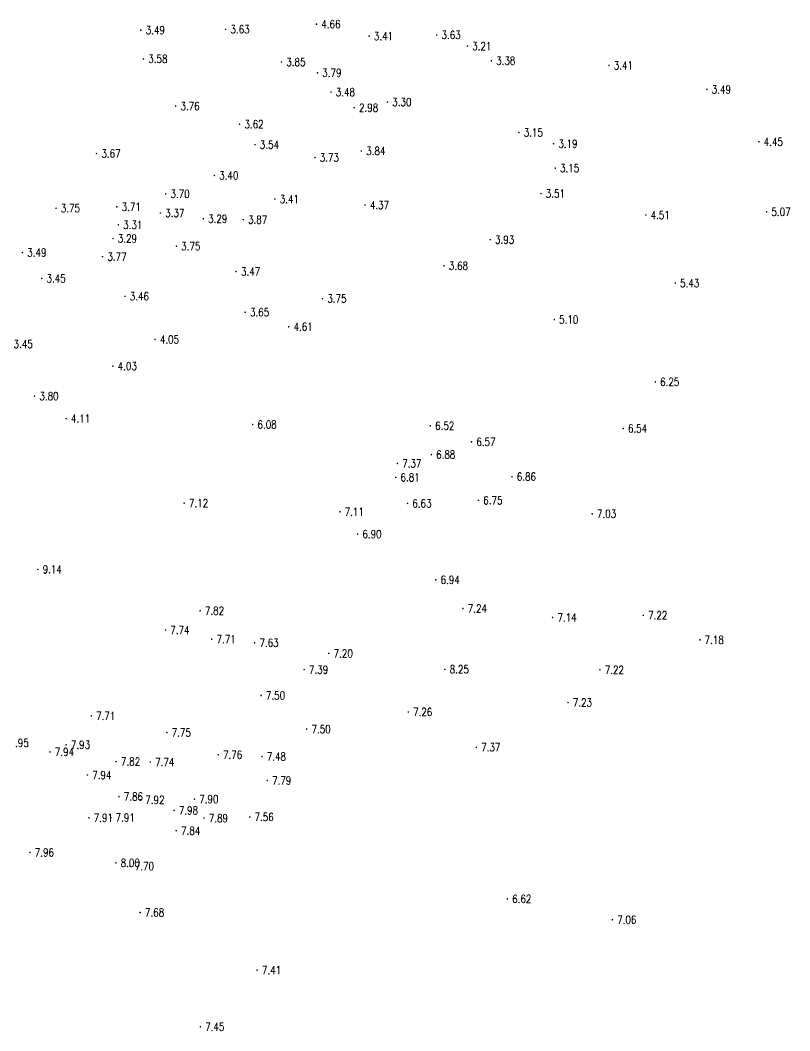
# Model space of a CAD drawing. Extents: x 476861 to 479475, y 2367369 to 2370541.
# Drawn here: x 478327.6 to 478423.7, y 2367713.2 to 2367839.5 of the extents above; entities that cross this region are included whole.
import ezdxf
from ezdxf.enums import TextEntityAlignment as Align

# ---------------------------------------------------------------- set-up
doc = ezdxf.new("R2010")
doc.units = 0
doc.header["$LTSCALE"] = 0.5
doc.layers.get('0').update_dxf_attribs({"linetype": 'CONTINUOUS'})
doc.layers.add('GCD', color=1, linetype='CONTINUOUS')
doc.styles.add('HZ', font='rs.shx', dxfattribs={"width": 0.8, "bigfont": 'hztxt.shx'})

# ---------------------------------------------------------------- blocks, each defined once
blk = doc.blocks.new('GC200')
at = {"linetype": 'Continuous', "const_width": 0.2, "flags": 128}
blk.add_lwpolyline([(-0.1, 0, 1), (0.1, 0, 1)], format="xyb", close=True, dxfattribs=at)

msp = doc.modelspace()

# ---------------------------------------------------------------- block references
at = {"layer": 'GCD', "linetype": 'Continuous'}
ref = msp.add_blockref('GC200', (478342.674, 2367838.25, 3.485), dxfattribs=dict(at, xscale=0.5, yscale=0.5, zscale=0.5))
ref.add_attrib('height', '3.49', dxfattribs={"linetype": 'Continuous', "height": 1, "style": 'HZ', "width": 0.8}).set_placement((478343.274, 2367838.25, 3.485), align=Align.MIDDLE_LEFT)
ref = msp.add_blockref('GC200', (478353.26, 2367838.36, 3.631), dxfattribs=dict(at, xscale=0.5, yscale=0.5, zscale=0.5))
ref.add_attrib('height', '3.63', dxfattribs={"linetype": 'Continuous', "height": 1, "style": 'HZ', "width": 0.8}).set_placement((478353.86, 2367838.36, 3.631), align=Align.MIDDLE_LEFT)
ref = msp.add_blockref('GC200', (478364.608, 2367838.996, 4.664), dxfattribs=dict(at, xscale=0.5, yscale=0.5, zscale=0.5))
ref.add_attrib('height', '4.66', dxfattribs={"linetype": 'Continuous', "height": 1, "style": 'HZ', "width": 0.8}).set_placement((478365.208, 2367838.996, 4.664), align=Align.MIDDLE_LEFT)
ref = msp.add_blockref('GC200', (478371.177, 2367837.514, 3.413), dxfattribs=dict(at, xscale=0.5, yscale=0.5, zscale=0.5))
ref.add_attrib('height', '3.41', dxfattribs={"linetype": 'Continuous', "height": 1, "style": 'HZ', "width": 0.8}).set_placement((478371.777, 2367837.514, 3.413), align=Align.MIDDLE_LEFT)
ref = msp.add_blockref('GC200', (478379.619, 2367837.651, 3.633), dxfattribs=dict(at, xscale=0.5, yscale=0.5, zscale=0.5))
ref.add_attrib('height', '3.63', dxfattribs={"linetype": 'Continuous', "height": 1, "style": 'HZ', "width": 0.8}).set_placement((478380.219, 2367837.651, 3.633), align=Align.MIDDLE_LEFT)
ref = msp.add_blockref('GC200', (478383.462, 2367836.265, 3.209), dxfattribs=dict(at, xscale=0.5, yscale=0.5, zscale=0.5))
ref.add_attrib('height', '3.21', dxfattribs={"linetype": 'Continuous', "height": 1, "style": 'HZ', "width": 0.8}).set_placement((478384.062, 2367836.265, 3.209), align=Align.MIDDLE_LEFT)
ref = msp.add_blockref('GC200', (478342.993, 2367834.656, 3.583), dxfattribs=dict(at, xscale=0.5, yscale=0.5, zscale=0.5))
ref.add_attrib('height', '3.58', dxfattribs={"linetype": 'Continuous', "height": 1, "style": 'HZ', "width": 0.8}).set_placement((478343.593, 2367834.656, 3.583), align=Align.MIDDLE_LEFT)
ref = msp.add_blockref('GC200', (478360.235, 2367834.275, 3.853), dxfattribs=dict(at, xscale=0.5, yscale=0.5, zscale=0.5))
ref.add_attrib('height', '3.85', dxfattribs={"linetype": 'Continuous', "height": 1, "style": 'HZ', "width": 0.8}).set_placement((478360.835, 2367834.275, 3.853), align=Align.MIDDLE_LEFT)
ref = msp.add_blockref('GC200', (478386.445, 2367834.431, 3.379), dxfattribs=dict(at, xscale=0.5, yscale=0.5, zscale=0.5))
ref.add_attrib('height', '3.38', dxfattribs={"linetype": 'Continuous', "height": 1, "style": 'HZ', "width": 0.8}).set_placement((478387.045, 2367834.431, 3.379), align=Align.MIDDLE_LEFT)
ref = msp.add_blockref('GC200', (478364.726, 2367832.92, 3.789), dxfattribs=dict(at, xscale=0.5, yscale=0.5, zscale=0.5))
ref.add_attrib('height', '3.79', dxfattribs={"linetype": 'Continuous', "height": 1, "style": 'HZ', "width": 0.8}).set_placement((478365.326, 2367832.92, 3.789), align=Align.MIDDLE_LEFT)
ref = msp.add_blockref('GC200', (478401.139, 2367833.85, 3.41), dxfattribs=dict(at, xscale=0.5, yscale=0.5, zscale=0.5))
ref.add_attrib('height', '3.41', dxfattribs={"linetype": 'Continuous', "height": 1, "style": 'HZ', "width": 0.8}).set_placement((478401.739, 2367833.85, 3.41), align=Align.MIDDLE_LEFT)
ref = msp.add_blockref('GC200', (478366.419, 2367830.508, 3.477), dxfattribs=dict(at, xscale=0.5, yscale=0.5, zscale=0.5))
ref.add_attrib('height', '3.48', dxfattribs={"linetype": 'Continuous', "height": 1, "style": 'HZ', "width": 0.8}).set_placement((478367.019, 2367830.508, 3.477), align=Align.MIDDLE_LEFT)
ref = msp.add_blockref('GC200', (478413.381, 2367830.847, 3.49), dxfattribs=dict(at, xscale=0.5, yscale=0.5, zscale=0.5))
ref.add_attrib('height', '3.49', dxfattribs={"linetype": 'Continuous', "height": 1, "style": 'HZ', "width": 0.8}).set_placement((478413.981, 2367830.847, 3.49), align=Align.MIDDLE_LEFT)
ref = msp.add_blockref('GC200', (478373.467, 2367829.273, 3.295), dxfattribs=dict(at, xscale=0.5, yscale=0.5, zscale=0.5))
ref.add_attrib('height', '3.30', dxfattribs={"linetype": 'Continuous', "height": 1, "style": 'HZ', "width": 0.8}).set_placement((478374.067, 2367829.273, 3.295), align=Align.MIDDLE_LEFT)
ref = msp.add_blockref('GC200', (478347.022, 2367828.769, 3.76), dxfattribs=dict(at, xscale=0.5, yscale=0.5, zscale=0.5))
ref.add_attrib('height', '3.76', dxfattribs={"linetype": 'Continuous', "height": 1, "style": 'HZ', "width": 0.8}).set_placement((478347.622, 2367828.769, 3.76), align=Align.MIDDLE_LEFT)
ref = msp.add_blockref('GC200', (478369.316, 2367828.565, 2.982), dxfattribs=dict(at, xscale=0.5, yscale=0.5, zscale=0.5))
ref.add_attrib('height', '2.98', dxfattribs={"linetype": 'Continuous', "height": 1, "style": 'HZ', "width": 0.8}).set_placement((478369.916, 2367828.565, 2.982), align=Align.MIDDLE_LEFT)
ref = msp.add_blockref('GC200', (478355.003, 2367826.502, 3.621), dxfattribs=dict(at, xscale=0.5, yscale=0.5, zscale=0.5))
ref.add_attrib('height', '3.62', dxfattribs={"linetype": 'Continuous', "height": 1, "style": 'HZ', "width": 0.8}).set_placement((478355.603, 2367826.502, 3.621), align=Align.MIDDLE_LEFT)
ref = msp.add_blockref('GC200', (478389.888, 2367825.469, 3.145), dxfattribs=dict(at, xscale=0.5, yscale=0.5, zscale=0.5))
ref.add_attrib('height', '3.15', dxfattribs={"linetype": 'Continuous', "height": 1, "style": 'HZ', "width": 0.8}).set_placement((478390.488, 2367825.469, 3.145), align=Align.MIDDLE_LEFT)
ref = msp.add_blockref('GC200', (478394.218, 2367824.066, 3.194), dxfattribs=dict(at, xscale=0.5, yscale=0.5, zscale=0.5))
ref.add_attrib('height', '3.19', dxfattribs={"linetype": 'Continuous', "height": 1, "style": 'HZ', "width": 0.8}).set_placement((478394.818, 2367824.066, 3.194), align=Align.MIDDLE_LEFT)
ref = msp.add_blockref('GC200', (478419.863, 2367824.31, 4.45), dxfattribs=dict(at, xscale=0.5, yscale=0.5, zscale=0.5))
ref.add_attrib('height', '4.45', dxfattribs={"linetype": 'Continuous', "height": 1, "style": 'HZ', "width": 0.8}).set_placement((478420.463, 2367824.31, 4.45), align=Align.MIDDLE_LEFT)
ref = msp.add_blockref('GC200', (478337.14, 2367822.838, 3.669), dxfattribs=dict(at, xscale=0.5, yscale=0.5, zscale=0.5))
ref.add_attrib('height', '3.67', dxfattribs={"linetype": 'Continuous', "height": 1, "style": 'HZ', "width": 0.8}).set_placement((478337.74, 2367822.838, 3.669), align=Align.MIDDLE_LEFT)
ref = msp.add_blockref('GC200', (478356.929, 2367823.943, 3.541), dxfattribs=dict(at, xscale=0.5, yscale=0.5, zscale=0.5))
ref.add_attrib('height', '3.54', dxfattribs={"linetype": 'Continuous', "height": 1, "style": 'HZ', "width": 0.8}).set_placement((478357.529, 2367823.943, 3.541), align=Align.MIDDLE_LEFT)
ref = msp.add_blockref('GC200', (478370.211, 2367823.162, 3.841), dxfattribs=dict(at, xscale=0.5, yscale=0.5, zscale=0.5))
ref.add_attrib('height', '3.84', dxfattribs={"linetype": 'Continuous', "height": 1, "style": 'HZ', "width": 0.8}).set_placement((478370.811, 2367823.162, 3.841), align=Align.MIDDLE_LEFT)
ref = msp.add_blockref('GC200', (478364.411, 2367822.337, 3.729), dxfattribs=dict(at, xscale=0.5, yscale=0.5, zscale=0.5))
ref.add_attrib('height', '3.73', dxfattribs={"linetype": 'Continuous', "height": 1, "style": 'HZ', "width": 0.8}).set_placement((478365.011, 2367822.337, 3.729), align=Align.MIDDLE_LEFT)
ref = msp.add_blockref('GC200', (478394.43, 2367821.015, 3.152), dxfattribs=dict(at, xscale=0.5, yscale=0.5, zscale=0.5))
ref.add_attrib('height', '3.15', dxfattribs={"linetype": 'Continuous', "height": 1, "style": 'HZ', "width": 0.8}).set_placement((478395.03, 2367821.015, 3.152), align=Align.MIDDLE_LEFT)
ref = msp.add_blockref('GC200', (478351.855, 2367820.107, 3.4), dxfattribs=dict(at, xscale=0.5, yscale=0.5, zscale=0.5))
ref.add_attrib('height', '3.40', dxfattribs={"linetype": 'Continuous', "height": 1, "style": 'HZ', "width": 0.8}).set_placement((478352.455, 2367820.107, 3.4), align=Align.MIDDLE_LEFT)
ref = msp.add_blockref('GC200', (478345.774, 2367817.797, 3.697), dxfattribs=dict(at, xscale=0.5, yscale=0.5, zscale=0.5))
ref.add_attrib('height', '3.70', dxfattribs={"linetype": 'Continuous', "height": 1, "style": 'HZ', "width": 0.8}).set_placement((478346.374, 2367817.797, 3.697), align=Align.MIDDLE_LEFT)
ref = msp.add_blockref('GC200', (478392.641, 2367817.838, 3.506), dxfattribs=dict(at, xscale=0.5, yscale=0.5, zscale=0.5))
ref.add_attrib('height', '3.51', dxfattribs={"linetype": 'Continuous', "height": 1, "style": 'HZ', "width": 0.8}).set_placement((478393.241, 2367817.838, 3.506), align=Align.MIDDLE_LEFT)
ref = msp.add_blockref('GC200', (478359.414, 2367817.153, 3.413), dxfattribs=dict(at, xscale=0.5, yscale=0.5, zscale=0.5))
ref.add_attrib('height', '3.41', dxfattribs={"linetype": 'Continuous', "height": 1, "style": 'HZ', "width": 0.8}).set_placement((478360.014, 2367817.153, 3.413), align=Align.MIDDLE_LEFT)
ref = msp.add_blockref('GC200', (478332.077, 2367816.001, 3.745), dxfattribs=dict(at, xscale=0.5, yscale=0.5, zscale=0.5))
ref.add_attrib('height', '3.75', dxfattribs={"linetype": 'Continuous', "height": 1, "style": 'HZ', "width": 0.8}).set_placement((478332.677, 2367816.001, 3.745), align=Align.MIDDLE_LEFT)
ref = msp.add_blockref('GC200', (478339.669, 2367816.177, 3.707), dxfattribs=dict(at, xscale=0.5, yscale=0.5, zscale=0.5))
ref.add_attrib('height', '3.71', dxfattribs={"linetype": 'Continuous', "height": 1, "style": 'HZ', "width": 0.8}).set_placement((478340.269, 2367816.177, 3.707), align=Align.MIDDLE_LEFT)
ref = msp.add_blockref('GC200', (478345.118, 2367815.408, 3.372), dxfattribs=dict(at, xscale=0.5, yscale=0.5, zscale=0.5))
ref.add_attrib('height', '3.37', dxfattribs={"linetype": 'Continuous', "height": 1, "style": 'HZ', "width": 0.8}).set_placement((478345.718, 2367815.408, 3.372), align=Align.MIDDLE_LEFT)
ref = msp.add_blockref('GC200', (478370.672, 2367816.406, 4.367), dxfattribs=dict(at, xscale=0.5, yscale=0.5, zscale=0.5))
ref.add_attrib('height', '4.37', dxfattribs={"linetype": 'Continuous', "height": 1, "style": 'HZ', "width": 0.8}).set_placement((478371.272, 2367816.406, 4.367), align=Align.MIDDLE_LEFT)
ref = msp.add_blockref('GC200', (478420.824, 2367815.552, 5.07), dxfattribs=dict(at, xscale=0.5, yscale=0.5, zscale=0.5))
ref.add_attrib('height', '5.07', dxfattribs={"linetype": 'Continuous', "height": 1, "style": 'HZ', "width": 0.8}).set_placement((478421.424, 2367815.552, 5.07), align=Align.MIDDLE_LEFT)
ref = msp.add_blockref('GC200', (478339.86, 2367813.926, 3.307), dxfattribs=dict(at, xscale=0.5, yscale=0.5, zscale=0.5))
ref.add_attrib('height', '3.31', dxfattribs={"linetype": 'Continuous', "height": 1, "style": 'HZ', "width": 0.8}).set_placement((478340.46, 2367813.926, 3.307), align=Align.MIDDLE_LEFT)
ref = msp.add_blockref('GC200', (478350.473, 2367814.696, 3.29), dxfattribs=dict(at, xscale=0.5, yscale=0.5, zscale=0.5))
ref.add_attrib('height', '3.29', dxfattribs={"linetype": 'Continuous', "height": 1, "style": 'HZ', "width": 0.8}).set_placement((478351.073, 2367814.696, 3.29), align=Align.MIDDLE_LEFT)
ref = msp.add_blockref('GC200', (478355.456, 2367814.576, 3.866), dxfattribs=dict(at, xscale=0.5, yscale=0.5, zscale=0.5))
ref.add_attrib('height', '3.87', dxfattribs={"linetype": 'Continuous', "height": 1, "style": 'HZ', "width": 0.8}).set_placement((478356.056, 2367814.576, 3.866), align=Align.MIDDLE_LEFT)
ref = msp.add_blockref('GC200', (478405.738, 2367815.16, 4.51), dxfattribs=dict(at, xscale=0.5, yscale=0.5, zscale=0.5))
ref.add_attrib('height', '4.51', dxfattribs={"linetype": 'Continuous', "height": 1, "style": 'HZ', "width": 0.8}).set_placement((478406.338, 2367815.16, 4.51), align=Align.MIDDLE_LEFT)
ref = msp.add_blockref('GC200', (478339.193, 2367812.225, 3.286), dxfattribs=dict(at, xscale=0.5, yscale=0.5, zscale=0.5))
ref.add_attrib('height', '3.29', dxfattribs={"linetype": 'Continuous', "height": 1, "style": 'HZ', "width": 0.8}).set_placement((478339.793, 2367812.225, 3.286), align=Align.MIDDLE_LEFT)
ref = msp.add_blockref('GC200', (478386.303, 2367812.076, 3.932), dxfattribs=dict(at, xscale=0.5, yscale=0.5, zscale=0.5))
ref.add_attrib('height', '3.93', dxfattribs={"linetype": 'Continuous', "height": 1, "style": 'HZ', "width": 0.8}).set_placement((478386.903, 2367812.076, 3.932), align=Align.MIDDLE_LEFT)
ref = msp.add_blockref('GC200', (478327.877, 2367810.473, 3.49), dxfattribs=dict(at, xscale=0.5, yscale=0.5, zscale=0.5))
ref.add_attrib('height', '3.49', dxfattribs={"linetype": 'Continuous', "height": 1, "style": 'HZ', "width": 0.8}).set_placement((478328.477, 2367810.473, 3.49), align=Align.MIDDLE_LEFT)
ref = msp.add_blockref('GC200', (478347.111, 2367811.255, 3.752), dxfattribs=dict(at, xscale=0.5, yscale=0.5, zscale=0.5))
ref.add_attrib('height', '3.75', dxfattribs={"linetype": 'Continuous', "height": 1, "style": 'HZ', "width": 0.8}).set_placement((478347.711, 2367811.255, 3.752), align=Align.MIDDLE_LEFT)
ref = msp.add_blockref('GC200', (478337.889, 2367809.951, 3.773), dxfattribs=dict(at, xscale=0.5, yscale=0.5, zscale=0.5))
ref.add_attrib('height', '3.77', dxfattribs={"linetype": 'Continuous', "height": 1, "style": 'HZ', "width": 0.8}).set_placement((478338.489, 2367809.951, 3.773), align=Align.MIDDLE_LEFT)
ref = msp.add_blockref('GC200', (478354.572, 2367808.087, 3.466), dxfattribs=dict(at, xscale=0.5, yscale=0.5, zscale=0.5))
ref.add_attrib('height', '3.47', dxfattribs={"linetype": 'Continuous', "height": 1, "style": 'HZ', "width": 0.8}).set_placement((478355.172, 2367808.087, 3.466), align=Align.MIDDLE_LEFT)
ref = msp.add_blockref('GC200', (478380.542, 2367808.811, 3.683), dxfattribs=dict(at, xscale=0.5, yscale=0.5, zscale=0.5))
ref.add_attrib('height', '3.68', dxfattribs={"linetype": 'Continuous', "height": 1, "style": 'HZ', "width": 0.8}).set_placement((478381.142, 2367808.811, 3.683), align=Align.MIDDLE_LEFT)
ref = msp.add_blockref('GC200', (478330.287, 2367807.237, 3.448), dxfattribs=dict(at, xscale=0.5, yscale=0.5, zscale=0.5))
ref.add_attrib('height', '3.45', dxfattribs={"linetype": 'Continuous', "height": 1, "style": 'HZ', "width": 0.8}).set_placement((478330.887, 2367807.237, 3.448), align=Align.MIDDLE_LEFT)
ref = msp.add_blockref('GC200', (478409.426, 2367806.65, 5.428), dxfattribs=dict(at, xscale=0.5, yscale=0.5, zscale=0.5))
ref.add_attrib('height', '5.43', dxfattribs={"linetype": 'Continuous', "height": 1, "style": 'HZ', "width": 0.8}).set_placement((478410.026, 2367806.65, 5.428), align=Align.MIDDLE_LEFT)
ref = msp.add_blockref('GC200', (478340.693, 2367805.005, 3.46), dxfattribs=dict(at, xscale=0.5, yscale=0.5, zscale=0.5))
ref.add_attrib('height', '3.46', dxfattribs={"linetype": 'Continuous', "height": 1, "style": 'HZ', "width": 0.8}).set_placement((478341.293, 2367805.005, 3.46), align=Align.MIDDLE_LEFT)
ref = msp.add_blockref('GC200', (478365.36, 2367804.71, 3.745), dxfattribs=dict(at, xscale=0.5, yscale=0.5, zscale=0.5))
ref.add_attrib('height', '3.75', dxfattribs={"linetype": 'Continuous', "height": 1, "style": 'HZ', "width": 0.8}).set_placement((478365.96, 2367804.71, 3.745), align=Align.MIDDLE_LEFT)
ref = msp.add_blockref('GC200', (478355.7, 2367803.013, 3.653), dxfattribs=dict(at, xscale=0.5, yscale=0.5, zscale=0.5))
ref.add_attrib('height', '3.65', dxfattribs={"linetype": 'Continuous', "height": 1, "style": 'HZ', "width": 0.8}).set_placement((478356.3, 2367803.013, 3.653), align=Align.MIDDLE_LEFT)
ref = msp.add_blockref('GC200', (478394.318, 2367802.099, 5.1), dxfattribs=dict(at, xscale=0.5, yscale=0.5, zscale=0.5))
ref.add_attrib('height', '5.10', dxfattribs={"linetype": 'Continuous', "height": 1, "style": 'HZ', "width": 0.8}).set_placement((478394.918, 2367802.099, 5.1), align=Align.MIDDLE_LEFT)
ref = msp.add_blockref('GC200', (478361.138, 2367801.201, 4.609), dxfattribs=dict(at, xscale=0.5, yscale=0.5, zscale=0.5))
ref.add_attrib('height', '4.61', dxfattribs={"linetype": 'Continuous', "height": 1, "style": 'HZ', "width": 0.8}).set_placement((478361.738, 2367801.201, 4.609), align=Align.MIDDLE_LEFT)
ref = msp.add_blockref('GC200', (478326.171, 2367799.039, 3.448), dxfattribs=dict(at, xscale=0.5, yscale=0.5, zscale=0.5))
ref.add_attrib('height', '3.45', dxfattribs={"linetype": 'Continuous', "height": 1, "style": 'HZ', "width": 0.8}).set_placement((478326.771, 2367799.039, 3.448), align=Align.MIDDLE_LEFT)
ref = msp.add_blockref('GC200', (478344.445, 2367799.614, 4.054), dxfattribs=dict(at, xscale=0.5, yscale=0.5, zscale=0.5))
ref.add_attrib('height', '4.05', dxfattribs={"linetype": 'Continuous', "height": 1, "style": 'HZ', "width": 0.8}).set_placement((478345.045, 2367799.614, 4.054), align=Align.MIDDLE_LEFT)
ref = msp.add_blockref('GC200', (478339.177, 2367796.29, 4.027), dxfattribs=dict(at, xscale=0.5, yscale=0.5, zscale=0.5))
ref.add_attrib('height', '4.03', dxfattribs={"linetype": 'Continuous', "height": 1, "style": 'HZ', "width": 0.8}).set_placement((478339.777, 2367796.29, 4.027), align=Align.MIDDLE_LEFT)
ref = msp.add_blockref('GC200', (478406.928, 2367794.307, 6.245), dxfattribs=dict(at, xscale=0.5, yscale=0.5, zscale=0.5))
ref.add_attrib('height', '6.25', dxfattribs={"linetype": 'Continuous', "height": 1, "style": 'HZ', "width": 0.8}).set_placement((478407.528, 2367794.307, 6.245), align=Align.MIDDLE_LEFT)
ref = msp.add_blockref('GC200', (478329.402, 2367792.531, 3.797), dxfattribs=dict(at, xscale=0.5, yscale=0.5, zscale=0.5))
ref.add_attrib('height', '3.80', dxfattribs={"linetype": 'Continuous', "height": 1, "style": 'HZ', "width": 0.8}).set_placement((478330.002, 2367792.531, 3.797), align=Align.MIDDLE_LEFT)
ref = msp.add_blockref('GC200', (478333.338, 2367789.721, 4.11), dxfattribs=dict(at, xscale=0.5, yscale=0.5, zscale=0.5))
ref.add_attrib('height', '4.11', dxfattribs={"linetype": 'Continuous', "height": 1, "style": 'HZ', "width": 0.8}).set_placement((478333.938, 2367789.721, 4.11), align=Align.MIDDLE_LEFT)
ref = msp.add_blockref('GC200', (478356.637, 2367788.984, 6.08), dxfattribs=dict(at, xscale=0.5, yscale=0.5, zscale=0.5))
ref.add_attrib('height', '6.08', dxfattribs={"linetype": 'Continuous', "height": 1, "style": 'HZ', "width": 0.8}).set_placement((478357.237, 2367788.984, 6.08), align=Align.MIDDLE_LEFT)
ref = msp.add_blockref('GC200', (478378.827, 2367788.834, 6.518), dxfattribs=dict(at, xscale=0.5, yscale=0.5, zscale=0.5))
ref.add_attrib('height', '6.52', dxfattribs={"linetype": 'Continuous', "height": 1, "style": 'HZ', "width": 0.8}).set_placement((478379.427, 2367788.834, 6.518), align=Align.MIDDLE_LEFT)
ref = msp.add_blockref('GC200', (478402.912, 2367788.494, 6.541), dxfattribs=dict(at, xscale=0.5, yscale=0.5, zscale=0.5))
ref.add_attrib('height', '6.54', dxfattribs={"linetype": 'Continuous', "height": 1, "style": 'HZ', "width": 0.8}).set_placement((478403.512, 2367788.494, 6.541), align=Align.MIDDLE_LEFT)
ref = msp.add_blockref('GC200', (478383.97, 2367786.819, 6.57), dxfattribs=dict(at, xscale=0.5, yscale=0.5, zscale=0.5))
ref.add_attrib('height', '6.57', dxfattribs={"linetype": 'Continuous', "height": 1, "style": 'HZ', "width": 0.8}).set_placement((478384.57, 2367786.819, 6.57), align=Align.MIDDLE_LEFT)
ref = msp.add_blockref('GC200', (478378.947, 2367785.227, 6.879), dxfattribs=dict(at, xscale=0.5, yscale=0.5, zscale=0.5))
ref.add_attrib('height', '6.88', dxfattribs={"linetype": 'Continuous', "height": 1, "style": 'HZ', "width": 0.8}).set_placement((478379.547, 2367785.227, 6.879), align=Align.MIDDLE_LEFT)
ref = msp.add_blockref('GC200', (478374.712, 2367784.123, 7.368), dxfattribs=dict(at, xscale=0.5, yscale=0.5, zscale=0.5))
ref.add_attrib('height', '7.37', dxfattribs={"linetype": 'Continuous', "height": 1, "style": 'HZ', "width": 0.8}).set_placement((478375.312, 2367784.123, 7.368), align=Align.MIDDLE_LEFT)
ref = msp.add_blockref('GC200', (478374.506, 2367782.383, 6.808), dxfattribs=dict(at, xscale=0.5, yscale=0.5, zscale=0.5))
ref.add_attrib('height', '6.81', dxfattribs={"linetype": 'Continuous', "height": 1, "style": 'HZ', "width": 0.8}).set_placement((478375.106, 2367782.383, 6.808), align=Align.MIDDLE_LEFT)
ref = msp.add_blockref('GC200', (478389.029, 2367782.476, 6.857), dxfattribs=dict(at, xscale=0.5, yscale=0.5, zscale=0.5))
ref.add_attrib('height', '6.86', dxfattribs={"linetype": 'Continuous', "height": 1, "style": 'HZ', "width": 0.8}).set_placement((478389.629, 2367782.476, 6.857), align=Align.MIDDLE_LEFT)
ref = msp.add_blockref('GC200', (478348.081, 2367779.171, 7.12), dxfattribs=dict(at, xscale=0.5, yscale=0.5, zscale=0.5))
ref.add_attrib('height', '7.12', dxfattribs={"linetype": 'Continuous', "height": 1, "style": 'HZ', "width": 0.8}).set_placement((478348.681, 2367779.171, 7.12), align=Align.MIDDLE_LEFT)
ref = msp.add_blockref('GC200', (478375.977, 2367779.133, 6.629), dxfattribs=dict(at, xscale=0.5, yscale=0.5, zscale=0.5))
ref.add_attrib('height', '6.63', dxfattribs={"linetype": 'Continuous', "height": 1, "style": 'HZ', "width": 0.8}).set_placement((478376.577, 2367779.133, 6.629), align=Align.MIDDLE_LEFT)
ref = msp.add_blockref('GC200', (478384.834, 2367779.511, 6.751), dxfattribs=dict(at, xscale=0.5, yscale=0.5, zscale=0.5))
ref.add_attrib('height', '6.75', dxfattribs={"linetype": 'Continuous', "height": 1, "style": 'HZ', "width": 0.8}).set_placement((478385.434, 2367779.511, 6.751), align=Align.MIDDLE_LEFT)
ref = msp.add_blockref('GC200', (478367.53, 2367778.079, 7.112), dxfattribs=dict(at, xscale=0.5, yscale=0.5, zscale=0.5))
ref.add_attrib('height', '7.11', dxfattribs={"linetype": 'Continuous', "height": 1, "style": 'HZ', "width": 0.8}).set_placement((478368.13, 2367778.079, 7.112), align=Align.MIDDLE_LEFT)
ref = msp.add_blockref('GC200', (478399.041, 2367777.834, 7.027), dxfattribs=dict(at, xscale=0.5, yscale=0.5, zscale=0.5))
ref.add_attrib('height', '7.03', dxfattribs={"linetype": 'Continuous', "height": 1, "style": 'HZ', "width": 0.8}).set_placement((478399.641, 2367777.834, 7.027), align=Align.MIDDLE_LEFT)
ref = msp.add_blockref('GC200', (478369.735, 2367775.298, 6.895), dxfattribs=dict(at, xscale=0.5, yscale=0.5, zscale=0.5))
ref.add_attrib('height', '6.90', dxfattribs={"linetype": 'Continuous', "height": 1, "style": 'HZ', "width": 0.8}).set_placement((478370.335, 2367775.298, 6.895), align=Align.MIDDLE_LEFT)
ref = msp.add_blockref('GC200', (478329.803, 2367770.893, 9.141), dxfattribs=dict(at, xscale=0.5, yscale=0.5, zscale=0.5))
ref.add_attrib('height', '9.14', dxfattribs={"linetype": 'Continuous', "height": 1, "style": 'HZ', "width": 0.8}).set_placement((478330.403, 2367770.893, 9.141), align=Align.MIDDLE_LEFT)
ref = msp.add_blockref('GC200', (478379.51, 2367769.585, 6.943), dxfattribs=dict(at, xscale=0.5, yscale=0.5, zscale=0.5))
ref.add_attrib('height', '6.94', dxfattribs={"linetype": 'Continuous', "height": 1, "style": 'HZ', "width": 0.8}).set_placement((478380.11, 2367769.585, 6.943), align=Align.MIDDLE_LEFT)
ref = msp.add_blockref('GC200', (478382.897, 2367766, 7.242), dxfattribs=dict(at, xscale=0.5, yscale=0.5, zscale=0.5))
ref.add_attrib('height', '7.24', dxfattribs={"linetype": 'Continuous', "height": 1, "style": 'HZ', "width": 0.8}).set_placement((478383.497, 2367766, 7.242), align=Align.MIDDLE_LEFT)
ref = msp.add_blockref('GC200', (478350.068, 2367765.72, 7.822), dxfattribs=dict(at, xscale=0.5, yscale=0.5, zscale=0.5))
ref.add_attrib('height', '7.82', dxfattribs={"linetype": 'Continuous', "height": 1, "style": 'HZ', "width": 0.8}).set_placement((478350.668, 2367765.72, 7.822), align=Align.MIDDLE_LEFT)
ref = msp.add_blockref('GC200', (478394.1, 2367764.878, 7.136), dxfattribs=dict(at, xscale=0.5, yscale=0.5, zscale=0.5))
ref.add_attrib('height', '7.14', dxfattribs={"linetype": 'Continuous', "height": 1, "style": 'HZ', "width": 0.8}).set_placement((478394.7, 2367764.878, 7.136), align=Align.MIDDLE_LEFT)
ref = msp.add_blockref('GC200', (478405.43, 2367765.149, 7.218), dxfattribs=dict(at, xscale=0.5, yscale=0.5, zscale=0.5))
ref.add_attrib('height', '7.22', dxfattribs={"linetype": 'Continuous', "height": 1, "style": 'HZ', "width": 0.8}).set_placement((478406.03, 2367765.149, 7.218), align=Align.MIDDLE_LEFT)
ref = msp.add_blockref('GC200', (478345.749, 2367763.312, 7.737), dxfattribs=dict(at, xscale=0.5, yscale=0.5, zscale=0.5))
ref.add_attrib('height', '7.74', dxfattribs={"linetype": 'Continuous', "height": 1, "style": 'HZ', "width": 0.8}).set_placement((478346.349, 2367763.312, 7.737), align=Align.MIDDLE_LEFT)
ref = msp.add_blockref('GC200', (478351.521, 2367762.163, 7.71), dxfattribs=dict(at, xscale=0.5, yscale=0.5, zscale=0.5))
ref.add_attrib('height', '7.71', dxfattribs={"linetype": 'Continuous', "height": 1, "style": 'HZ', "width": 0.8}).set_placement((478352.121, 2367762.163, 7.71), align=Align.MIDDLE_LEFT)
ref = msp.add_blockref('GC200', (478356.88, 2367761.717, 7.626), dxfattribs=dict(at, xscale=0.5, yscale=0.5, zscale=0.5))
ref.add_attrib('height', '7.63', dxfattribs={"linetype": 'Continuous', "height": 1, "style": 'HZ', "width": 0.8}).set_placement((478357.48, 2367761.717, 7.626), align=Align.MIDDLE_LEFT)
ref = msp.add_blockref('GC200', (478412.481, 2367762.088, 7.18), dxfattribs=dict(at, xscale=0.5, yscale=0.5, zscale=0.5))
ref.add_attrib('height', '7.18', dxfattribs={"linetype": 'Continuous', "height": 1, "style": 'HZ', "width": 0.8}).set_placement((478413.081, 2367762.088, 7.18), align=Align.MIDDLE_LEFT)
ref = msp.add_blockref('GC200', (478366.148, 2367760.39, 7.2), dxfattribs=dict(at, xscale=0.5, yscale=0.5, zscale=0.5))
ref.add_attrib('height', '7.20', dxfattribs={"linetype": 'Continuous', "height": 1, "style": 'HZ', "width": 0.8}).set_placement((478366.748, 2367760.39, 7.2), align=Align.MIDDLE_LEFT)
ref = msp.add_blockref('GC200', (478380.64, 2367758.403, 8.246), dxfattribs=dict(at, xscale=0.5, yscale=0.5, zscale=0.5))
ref.add_attrib('height', '8.25', dxfattribs={"linetype": 'Continuous', "height": 1, "style": 'HZ', "width": 0.8}).set_placement((478381.24, 2367758.403, 8.246), align=Align.MIDDLE_LEFT)
ref = msp.add_blockref('GC200', (478363.067, 2367758.357, 7.393), dxfattribs=dict(at, xscale=0.5, yscale=0.5, zscale=0.5))
ref.add_attrib('height', '7.39', dxfattribs={"linetype": 'Continuous', "height": 1, "style": 'HZ', "width": 0.8}).set_placement((478363.667, 2367758.357, 7.393), align=Align.MIDDLE_LEFT)
ref = msp.add_blockref('GC200', (478400.011, 2367758.346, 7.22), dxfattribs=dict(at, xscale=0.5, yscale=0.5, zscale=0.5))
ref.add_attrib('height', '7.22', dxfattribs={"linetype": 'Continuous', "height": 1, "style": 'HZ', "width": 0.8}).set_placement((478400.611, 2367758.346, 7.22), align=Align.MIDDLE_LEFT)
ref = msp.add_blockref('GC200', (478357.69, 2367755.134, 7.5), dxfattribs=dict(at, xscale=0.5, yscale=0.5, zscale=0.5))
ref.add_attrib('height', '7.50', dxfattribs={"linetype": 'Continuous', "height": 1, "style": 'HZ', "width": 0.8}).set_placement((478358.29, 2367755.134, 7.5), align=Align.MIDDLE_LEFT)
ref = msp.add_blockref('GC200', (478396.022, 2367754.256, 7.226), dxfattribs=dict(at, xscale=0.5, yscale=0.5, zscale=0.5))
ref.add_attrib('height', '7.23', dxfattribs={"linetype": 'Continuous', "height": 1, "style": 'HZ', "width": 0.8}).set_placement((478396.622, 2367754.256, 7.226), align=Align.MIDDLE_LEFT)
ref = msp.add_blockref('GC200', (478336.479, 2367752.582, 7.705), dxfattribs=dict(at, xscale=0.5, yscale=0.5, zscale=0.5))
ref.add_attrib('height', '7.71', dxfattribs={"linetype": 'Continuous', "height": 1, "style": 'HZ', "width": 0.8}).set_placement((478337.079, 2367752.582, 7.705), align=Align.MIDDLE_LEFT)
ref = msp.add_blockref('GC200', (478376.075, 2367753.074, 7.259), dxfattribs=dict(at, xscale=0.5, yscale=0.5, zscale=0.5))
ref.add_attrib('height', '7.26', dxfattribs={"linetype": 'Continuous', "height": 1, "style": 'HZ', "width": 0.8}).set_placement((478376.675, 2367753.074, 7.259), align=Align.MIDDLE_LEFT)
ref = msp.add_blockref('GC200', (478363.382, 2367750.934, 7.497), dxfattribs=dict(at, xscale=0.5, yscale=0.5, zscale=0.5))
ref.add_attrib('height', '7.50', dxfattribs={"linetype": 'Continuous', "height": 1, "style": 'HZ', "width": 0.8}).set_placement((478363.982, 2367750.934, 7.497), align=Align.MIDDLE_LEFT)
ref = msp.add_blockref('GC200', (478345.923, 2367750.502, 7.751), dxfattribs=dict(at, xscale=0.5, yscale=0.5, zscale=0.5))
ref.add_attrib('height', '7.75', dxfattribs={"linetype": 'Continuous', "height": 1, "style": 'HZ', "width": 0.8}).set_placement((478346.523, 2367750.502, 7.751), align=Align.MIDDLE_LEFT)
ref = msp.add_blockref('GC200', (478325.676, 2367749.203, 7.95), dxfattribs=dict(at, xscale=0.5, yscale=0.5, zscale=0.5))
ref.add_attrib('height', '7.95', dxfattribs={"linetype": 'Continuous', "height": 1, "style": 'HZ', "width": 0.8}).set_placement((478326.276, 2367749.203, 7.95), align=Align.MIDDLE_LEFT)
ref = msp.add_blockref('GC200', (478333.337, 2367748.977, 7.926), dxfattribs=dict(at, xscale=0.5, yscale=0.5, zscale=0.5))
ref.add_attrib('height', '7.93', dxfattribs={"linetype": 'Continuous', "height": 1, "style": 'HZ', "width": 0.8}).set_placement((478333.937, 2367748.977, 7.926), align=Align.MIDDLE_LEFT)
ref = msp.add_blockref('GC200', (478384.569, 2367748.661, 7.369), dxfattribs=dict(at, xscale=0.5, yscale=0.5, zscale=0.5))
ref.add_attrib('height', '7.37', dxfattribs={"linetype": 'Continuous', "height": 1, "style": 'HZ', "width": 0.8}).set_placement((478385.169, 2367748.661, 7.369), align=Align.MIDDLE_LEFT)
ref = msp.add_blockref('GC200', (478331.326, 2367748.085, 7.94), dxfattribs=dict(at, xscale=0.5, yscale=0.5, zscale=0.5))
ref.add_attrib('height', '7.94', dxfattribs={"linetype": 'Continuous', "height": 1, "style": 'HZ', "width": 0.8}).set_placement((478331.926, 2367748.085, 7.94), align=Align.MIDDLE_LEFT)
ref = msp.add_blockref('GC200', (478352.331, 2367747.729, 7.76), dxfattribs=dict(at, xscale=0.5, yscale=0.5, zscale=0.5))
ref.add_attrib('height', '7.76', dxfattribs={"linetype": 'Continuous', "height": 1, "style": 'HZ', "width": 0.8}).set_placement((478352.931, 2367747.729, 7.76), align=Align.MIDDLE_LEFT)
ref = msp.add_blockref('GC200', (478357.798, 2367747.507, 7.476), dxfattribs=dict(at, xscale=0.5, yscale=0.5, zscale=0.5))
ref.add_attrib('height', '7.48', dxfattribs={"linetype": 'Continuous', "height": 1, "style": 'HZ', "width": 0.8}).set_placement((478358.398, 2367747.507, 7.476), align=Align.MIDDLE_LEFT)
ref = msp.add_blockref('GC200', (478339.586, 2367746.872, 7.816), dxfattribs=dict(at, xscale=0.5, yscale=0.5, zscale=0.5))
ref.add_attrib('height', '7.82', dxfattribs={"linetype": 'Continuous', "height": 1, "style": 'HZ', "width": 0.8}).set_placement((478340.186, 2367746.872, 7.816), align=Align.MIDDLE_LEFT)
ref = msp.add_blockref('GC200', (478343.852, 2367746.818, 7.744), dxfattribs=dict(at, xscale=0.5, yscale=0.5, zscale=0.5))
ref.add_attrib('height', '7.74', dxfattribs={"linetype": 'Continuous', "height": 1, "style": 'HZ', "width": 0.8}).set_placement((478344.452, 2367746.818, 7.744), align=Align.MIDDLE_LEFT)
ref = msp.add_blockref('GC200', (478336.001, 2367745.197, 7.937), dxfattribs=dict(at, xscale=0.5, yscale=0.5, zscale=0.5))
ref.add_attrib('height', '7.94', dxfattribs={"linetype": 'Continuous', "height": 1, "style": 'HZ', "width": 0.8}).set_placement((478336.601, 2367745.197, 7.937), align=Align.MIDDLE_LEFT)
ref = msp.add_blockref('GC200', (478358.464, 2367744.52, 7.787), dxfattribs=dict(at, xscale=0.5, yscale=0.5, zscale=0.5))
ref.add_attrib('height', '7.79', dxfattribs={"linetype": 'Continuous', "height": 1, "style": 'HZ', "width": 0.8}).set_placement((478359.064, 2367744.52, 7.787), align=Align.MIDDLE_LEFT)
ref = msp.add_blockref('GC200', (478339.945, 2367742.5, 7.863), dxfattribs=dict(at, xscale=0.5, yscale=0.5, zscale=0.5))
ref.add_attrib('height', '7.86', dxfattribs={"linetype": 'Continuous', "height": 1, "style": 'HZ', "width": 0.8}).set_placement((478340.545, 2367742.5, 7.863), align=Align.MIDDLE_LEFT)
ref = msp.add_blockref('GC200', (478342.625, 2367742.09, 7.92), dxfattribs=dict(at, xscale=0.5, yscale=0.5, zscale=0.5))
ref.add_attrib('height', '7.92', dxfattribs={"linetype": 'Continuous', "height": 1, "style": 'HZ', "width": 0.8}).set_placement((478343.225, 2367742.09, 7.92), align=Align.MIDDLE_LEFT)
ref = msp.add_blockref('GC200', (478349.363, 2367742.184, 7.899), dxfattribs=dict(at, xscale=0.5, yscale=0.5, zscale=0.5))
ref.add_attrib('height', '7.90', dxfattribs={"linetype": 'Continuous', "height": 1, "style": 'HZ', "width": 0.8}).set_placement((478349.963, 2367742.184, 7.899), align=Align.MIDDLE_LEFT)
ref = msp.add_blockref('GC200', (478346.817, 2367740.775, 7.975), dxfattribs=dict(at, xscale=0.5, yscale=0.5, zscale=0.5))
ref.add_attrib('height', '7.98', dxfattribs={"linetype": 'Continuous', "height": 1, "style": 'HZ', "width": 0.8}).set_placement((478347.417, 2367740.775, 7.975), align=Align.MIDDLE_LEFT)
ref = msp.add_blockref('GC200', (478336.18, 2367739.854, 7.906), dxfattribs=dict(at, xscale=0.5, yscale=0.5, zscale=0.5))
ref.add_attrib('height', '7.91', dxfattribs={"linetype": 'Continuous', "height": 1, "style": 'HZ', "width": 0.8}).set_placement((478336.78, 2367739.854, 7.906), align=Align.MIDDLE_LEFT)
ref = msp.add_blockref('GC200', (478338.919, 2367739.882, 7.906), dxfattribs=dict(at, xscale=0.5, yscale=0.5, zscale=0.5))
ref.add_attrib('height', '7.91', dxfattribs={"linetype": 'Continuous', "height": 1, "style": 'HZ', "width": 0.8}).set_placement((478339.519, 2367739.882, 7.906), align=Align.MIDDLE_LEFT)
ref = msp.add_blockref('GC200', (478350.559, 2367739.811, 7.885), dxfattribs=dict(at, xscale=0.5, yscale=0.5, zscale=0.5))
ref.add_attrib('height', '7.89', dxfattribs={"linetype": 'Continuous', "height": 1, "style": 'HZ', "width": 0.8}).set_placement((478351.159, 2367739.811, 7.885), align=Align.MIDDLE_LEFT)
ref = msp.add_blockref('GC200', (478356.269, 2367739.956, 7.56), dxfattribs=dict(at, xscale=0.5, yscale=0.5, zscale=0.5))
ref.add_attrib('height', '7.56', dxfattribs={"linetype": 'Continuous', "height": 1, "style": 'HZ', "width": 0.8}).set_placement((478356.869, 2367739.956, 7.56), align=Align.MIDDLE_LEFT)
ref = msp.add_blockref('GC200', (478347.093, 2367738.243, 7.84), dxfattribs=dict(at, xscale=0.5, yscale=0.5, zscale=0.5))
ref.add_attrib('height', '7.84', dxfattribs={"linetype": 'Continuous', "height": 1, "style": 'HZ', "width": 0.8}).set_placement((478347.693, 2367738.243, 7.84), align=Align.MIDDLE_LEFT)
ref = msp.add_blockref('GC200', (478328.817, 2367735.53, 7.96), dxfattribs=dict(at, xscale=0.5, yscale=0.5, zscale=0.5))
ref.add_attrib('height', '7.96', dxfattribs={"linetype": 'Continuous', "height": 1, "style": 'HZ', "width": 0.8}).set_placement((478329.417, 2367735.53, 7.96), align=Align.MIDDLE_LEFT)
ref = msp.add_blockref('GC200', (478339.549, 2367734.211, 7.996), dxfattribs=dict(at, xscale=0.5, yscale=0.5, zscale=0.5))
ref.add_attrib('height', '8.00', dxfattribs={"linetype": 'Continuous', "height": 1, "style": 'HZ', "width": 0.8}).set_placement((478340.149, 2367734.211, 7.996), align=Align.MIDDLE_LEFT)
ref = msp.add_blockref('GC200', (478341.314, 2367733.81, 7.7), dxfattribs=dict(at, xscale=0.5, yscale=0.5, zscale=0.5))
ref.add_attrib('height', '7.70', dxfattribs={"linetype": 'Continuous', "height": 1, "style": 'HZ', "width": 0.8}).set_placement((478341.914, 2367733.81, 7.7), align=Align.MIDDLE_LEFT)
ref = msp.add_blockref('GC200', (478388.439, 2367729.718, 6.615), dxfattribs=dict(at, xscale=0.5, yscale=0.5, zscale=0.5))
ref.add_attrib('height', '6.62', dxfattribs={"linetype": 'Continuous', "height": 1, "style": 'HZ', "width": 0.8}).set_placement((478389.039, 2367729.718, 6.615), align=Align.MIDDLE_LEFT)
ref = msp.add_blockref('GC200', (478342.587, 2367728.023, 7.68), dxfattribs=dict(at, xscale=0.5, yscale=0.5, zscale=0.5))
ref.add_attrib('height', '7.68', dxfattribs={"linetype": 'Continuous', "height": 1, "style": 'HZ', "width": 0.8}).set_placement((478343.187, 2367728.023, 7.68), align=Align.MIDDLE_LEFT)
ref = msp.add_blockref('GC200', (478401.565, 2367727.112, 7.06), dxfattribs=dict(at, xscale=0.5, yscale=0.5, zscale=0.5))
ref.add_attrib('height', '7.06', dxfattribs={"linetype": 'Continuous', "height": 1, "style": 'HZ', "width": 0.8}).set_placement((478402.165, 2367727.112, 7.06), align=Align.MIDDLE_LEFT)
ref = msp.add_blockref('GC200', (478357.192, 2367720.824, 7.409), dxfattribs=dict(at, xscale=0.5, yscale=0.5, zscale=0.5))
ref.add_attrib('height', '7.41', dxfattribs={"linetype": 'Continuous', "height": 1, "style": 'HZ', "width": 0.8}).set_placement((478357.792, 2367720.824, 7.409), align=Align.MIDDLE_LEFT)
ref = msp.add_blockref('GC200', (478350.106, 2367713.743, 7.445), dxfattribs=dict(at, xscale=0.5, yscale=0.5, zscale=0.5))
ref.add_attrib('height', '7.45', dxfattribs={"linetype": 'Continuous', "height": 1, "style": 'HZ', "width": 0.8}).set_placement((478350.706, 2367713.743, 7.445), align=Align.MIDDLE_LEFT)

doc.saveas('drawing.dxf')
